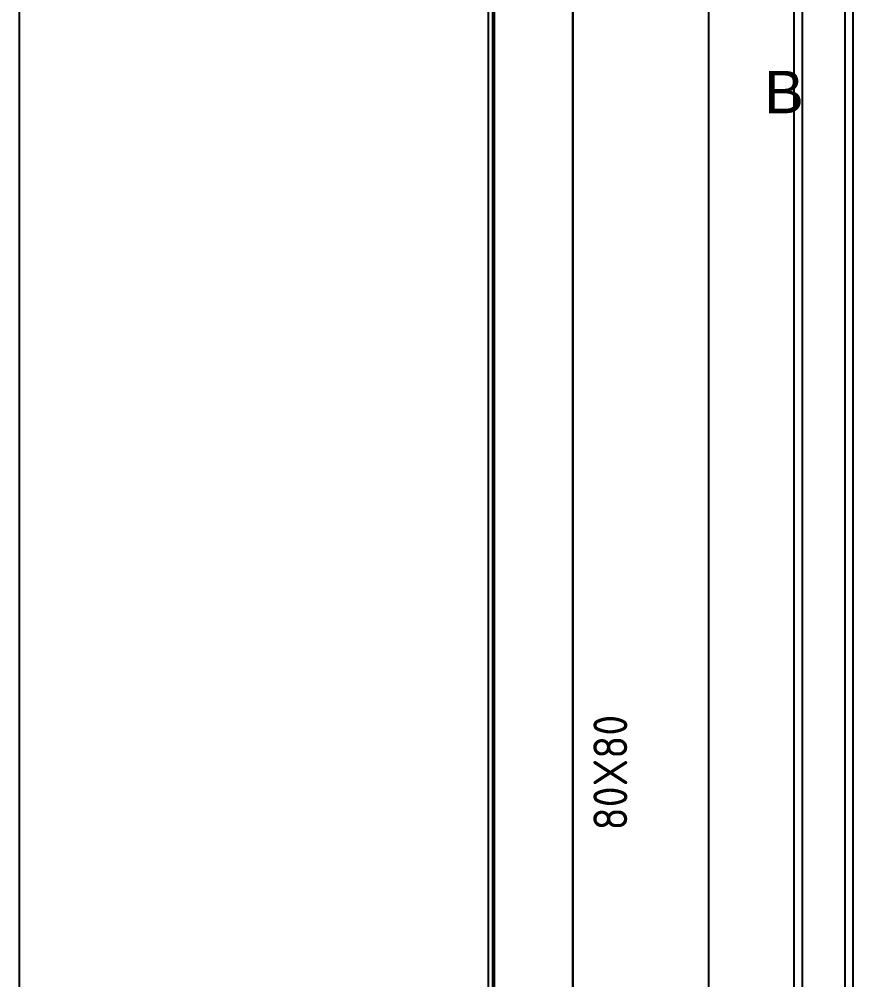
# Model space of a CAD drawing. Header units: millimetres. Extents: x 42151 to 59780, y 37376 to 44547.
# Drawn here: x 55880 to 56380, y 42937 to 43502 of the extents above; entities that cross this region are included whole.
import ezdxf

# ---------------------------------------------------------------- set-up
doc = ezdxf.new("R2010")
doc.units = ezdxf.units.MM
doc.layers.add('! NO PLOT !', color=7, linetype='Continuous', true_color=0xff75dd, plot=False)
for name, color, linetype in [('000-PI-ORMAR', 2, 'Continuous'), ('000-PI_TEXT', 7, 'Continuous'), ('002-PI-Kabelska kanalica', 150, 'Continuous'), ('004-PI-DIN Šina', 3, 'Continuous'), ('SI-Ormari', 51, 'Continuous')]:
    doc.layers.add(name, color=color, linetype=linetype)
doc.styles.add('PI0', font='isocpeur.ttf', dxfattribs={"width": 0.9})
doc.styles.get("Standard").update_dxf_attribs({"font": 'arial.ttf'})

# ---------------------------------------------------------------- blocks, each defined once
blk = doc.blocks.new('2000x800_montazna ploca')
at = {"layer": '000-PI-ORMAR'}
blk.add_line((-4333.67, 1646.19), (-4333.67, -243.81), dxfattribs=at)
blk = doc.blocks.new('*U163')
at = {"layer": '002-PI-Kabelska kanalica'}
for p, q in [((-20, -100), (-20, 1672)), ((60, -100), (60, 1672))]:
    blk.add_line(p, q, dxfattribs=at)
blk = doc.blocks.new('*U164')
at = {"layer": '004-PI-DIN Šina'}
blk.add_lwpolyline([(1560, -17.5), (1560, 17.5), (0, 17.5), (0, -17.5)], close=True, dxfattribs=at)
for points in [[(0, 12.5), (1560, 12.5)], [(0, -12.5), (1560, -12.5)]]:
    blk.add_lwpolyline(points, dxfattribs=at)

msp = doc.modelspace()

# ---------------------------------------------------------------- linework, layer by layer
at = {"layer": '! NO PLOT !', "ltscale": 0.25}
msp.add_lwpolyline([(55880.237, 44376.997), (55880.237, 41506.997), (58030.237, 41506.997), (58030.237, 42491.997), (59780.237, 42491.997), (59780.237, 44376.997), (55880.237, 44376.997)], dxfattribs=at)
at = {"layer": '000-PI-ORMAR'}
for p, q in [((56159.749, 43996.747), (56159.749, 42012.247)), ((56156.237, 43976.247), (56156.237, 42025.247)), ((56158.956, 43976.247), (56158.956, 42025.247))]:
    msp.add_line(p, q, dxfattribs=at)

# ---------------------------------------------------------------- block references
msp.add_blockref('2000x800_montazna ploca', (60539.907, 42298.559))
at = {"rotation": 270}
msp.add_blockref('*U164', (56353.737, 43839.747), dxfattribs=at)
at = {"layer": 'SI-Ormari'}
msp.add_blockref('*U163', (56226.237, 42272.747), dxfattribs=at)

# ---------------------------------------------------------------- texts
at = {"layer": '! NO PLOT !', "ltscale": 0.25, "insert": (56318.854, 43472.021), "char_height": 25, "attachment_point": 1}
msp.add_mtext_dynamic_manual_height_columns('{\\fArial|b0|i0|c238|p34;B}', width=25, gutter_width=12.5, heights=[0], dxfattribs=at)
at = {"layer": '000-PI_TEXT', "insert": (56228.237, 43058.747), "char_height": 20, "width": 16.78721, "attachment_point": 5, "rotation": 90, "style": 'PI0'}
msp.add_mtext('{\\fISOCPEUR|b0|i0|c238|p34;80}X{\\fISOCPEUR|b0|i0|c238|p34;8}0', dxfattribs=at)

doc.saveas('drawing.dxf')
